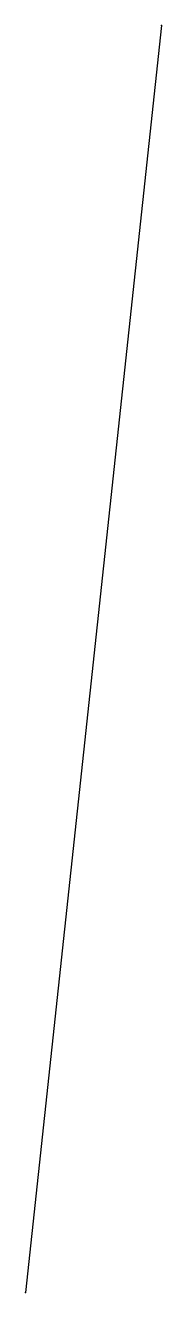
# Model space of a CAD drawing. Extents: x 0 to 500123, y 0 to 4650321.
import ezdxf

# ---------------------------------------------------------------- set-up
doc = ezdxf.new("R2010")
doc.units = 0

msp = doc.modelspace()

# ---------------------------------------------------------------- linework, layer by layer
at = {"layer": 'PRECISION'}
msp.add_lwpolyline([(500123, 4650321), (500123, 4650321), (500123, 4650321), (0, 0)], dxfattribs=at)
for p in [(500123, 4650321, 12), (500123, 4650321, 12), (500123, 4650321, 12), (0, 0, 12)]:
    msp.add_point(p, dxfattribs=at)

doc.saveas('drawing.dxf')
